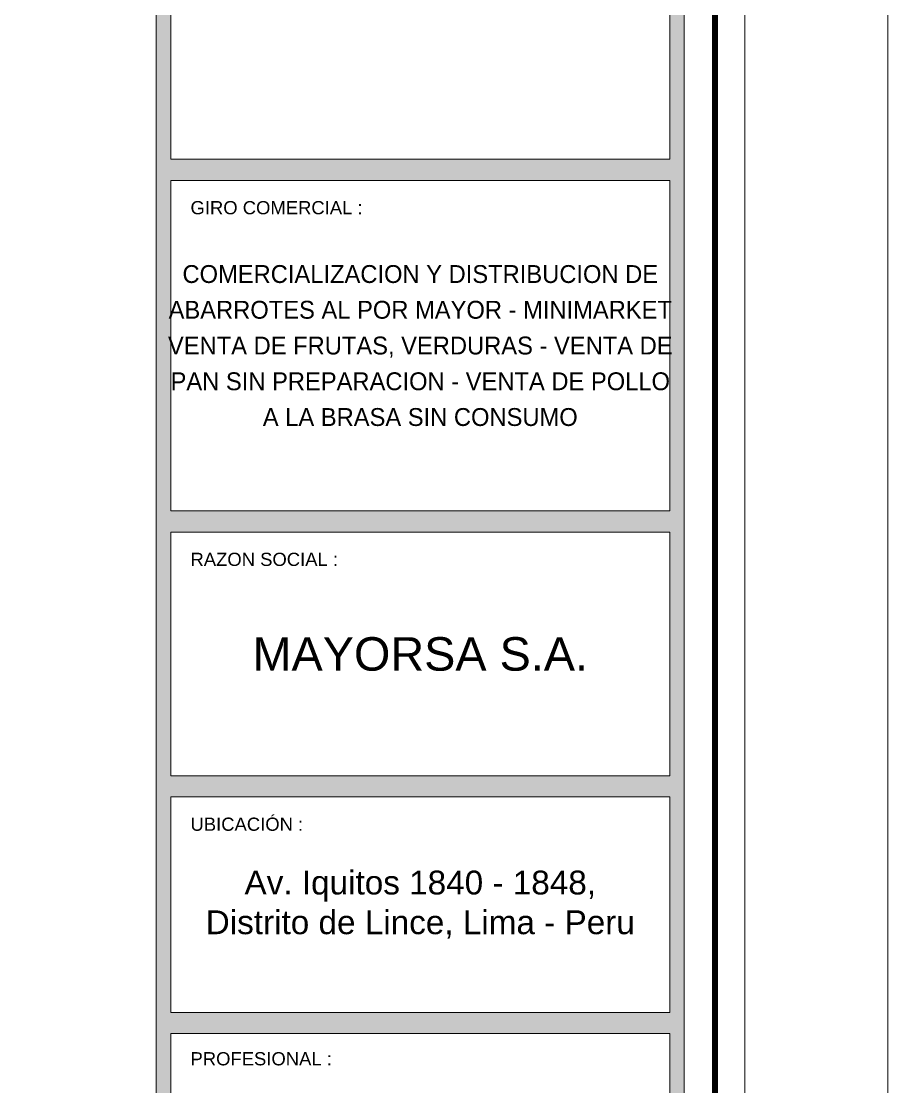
# Model space of a CAD drawing. Header units: millimetres. Extents: x 1675 to 1732.9, y 581.7 to 641.7.
# Drawn here: x 1725.68 to 1732.95, y 615.7 to 624.64 of the extents above; entities that cross this region are included whole.
import ezdxf
from ezdxf.enums import TextEntityAlignment as Align

# ---------------------------------------------------------------- set-up
doc = ezdxf.new("R2010")
doc.units = ezdxf.units.MM
doc.layers.get('0').update_dxf_attribs({"lineweight": 5})
doc.layers.get('Defpoints').update_dxf_attribs({"color": 8, "lineweight": 5})
for name, color, linetype, lineweight in [('0-MEMB251', 251, 'Continuous', 0), ('0-MEMB5', 5, 'Continuous', 18), ('0-MEMBAZUL', 5, 'Continuous', 0), ('0-MEMBGREEN', 3, 'Continuous', 15), ('TEXTOS', 7, 'Continuous', 5)]:
    doc.layers.add(name, color=color, linetype=linetype, lineweight=lineweight)
doc.styles.add('CONS', font='swiss.ttf', dxfattribs={"height": 0.1})
doc.styles.add('ROMANS', font='arial.ttf')
doc.styles.add('SAS', font='sas_____.pfb')

# ---------------------------------------------------------------- blocks, each defined once
blk = doc.blocks.new('MembA1')
at = {"layer": '0-MEMB251'}
h = blk.add_hatch(color=256, dxfattribs=at)
h.paths.add_polyline_path([(76.337, -56.406), (71.337, -56.406), (71.337, 0), (76.337, 0)])
h.paths.add_polyline_path([(76.199, -0.867), (71.475, -0.867), (71.475, -6), (76.199, -6)], flags=16)
h.paths.add_polyline_path([(71.475, -6.2), (76.199, -6.2), (76.199, -11.164), (71.475, -11.164)], flags=16)
h.paths.add_polyline_path([(71.475, -14.494), (71.475, -11.364), (76.199, -11.364), (76.199, -14.494)], flags=16)
h.paths.add_polyline_path([(71.475, -17.002), (71.475, -14.694), (76.199, -14.694), (76.199, -17.002)], flags=16)
h.paths.add_polyline_path([(76.199, -17.202), (76.199, -19.243), (71.475, -19.243), (71.475, -17.202)], flags=16)
h.paths.add_polyline_path([(71.475, -19.443), (76.199, -19.443), (76.199, -21.164), (71.475, -21.164)], flags=16)
h.paths.add_polyline_path([(76.199, -24.861), (76.199, -26.634), (71.475, -26.634), (71.475, -24.861)], flags=16)
h.paths.add_polyline_path([(71.475, -24.661), (71.475, -21.364), (76.199, -21.364), (76.199, -24.661)], flags=16)
h.paths.add_polyline_path([(71.475, -27.891), (76.199, -27.891), (76.199, -28.806), (71.475, -28.806)], flags=16)
h.paths.add_polyline_path([(71.475, -27.691), (71.475, -26.834), (76.199, -26.834), (76.199, -27.691)], flags=16)
h.paths.add_polyline_path([(71.475, -42.208), (71.475, -29.006), (76.199, -29.006), (76.199, -42.208)], flags=16)
h.paths.add_polyline_path([(71.475, -49.206), (71.475, -42.408), (76.199, -42.408), (76.199, -49.206)], flags=16)
h.paths.add_polyline_path([(71.475, -50.206), (76.199, -50.206), (76.199, -55.206), (71.475, -55.206)], flags=16)
at = {"layer": '0-MEMB5'}
for points in [[(76.337, -56.406), (71.337, -56.406), (71.337, 0), (76.337, 0)], [(71.475, -6.2), (76.199, -6.2), (76.199, -11.164), (71.475, -11.164)], [(71.475, -14.494), (71.475, -11.364), (76.199, -11.364), (76.199, -14.494)], [(71.475, -19.443), (76.199, -19.443), (76.199, -21.164), (71.475, -21.164)]]:
    blk.add_lwpolyline(points, close=True, dxfattribs=at)
for points in [[(71.475, -17.002), (71.475, -14.694), (76.199, -14.694), (76.199, -17.002), (71.475, -17.002)], [(76.199, -17.202), (76.199, -19.243), (71.475, -19.243), (71.475, -17.202), (76.199, -17.202)]]:
    blk.add_lwpolyline(points, dxfattribs=at)
at = {"layer": '0-MEMBAZUL', "insert": (73.837, -18.222), "char_height": 0.22562, "attachment_point": 5, "style": 'SAS'}
blk.add_mtext('\\A1;{\\fArial|b0|i0|c0|p34;Av. Iquitos 1840 - 1848,\\PDistrito de Lince, Lima - Peru}', dxfattribs=at)
at = {"layer": '0-MEMBAZUL', "style": 'SAS'}
for tag, height, p in [('PROP-1', 0.4, (73.795, -15.521)), ('PROP-2', 0.4, (73.764, -16.153)), ('PLANO-1', 0.4, (73.848, -22.027)), ('PLANO-2', 0.4, (73.806, -22.574)), ('PLANO-3', 0.4, (73.795, -23.142)), ('DIBUJANTE', 0.25, (73.733, -27.38)), ('ESC-DIBUJO', 0.25, (73.817, -28.295)), ('X/X/XX', 0.25, (73.828, -47.978)), ('ARCHIVO-CAD', 0.25, (73.608, -48.846)), ('TOTAL-LAM', 0.25, (74.237, -54.774))]:
    blk.add_attdef(tag, text='', height=height, dxfattribs=at).set_placement(p, align=Align.MIDDLE)
blk.add_attdef('X/X/XX', (73.301, -46.957), '', height=0.25, dxfattribs=at)
at = {"layer": '0-MEMBGREEN', "style": 'ROMANS'}
for s, p in [('GIRO COMERCIAL :', (71.661, -11.685)), ('RAZON SOCIAL :', (71.661, -15.015)), ('UBICACIÓN :', (71.661, -17.523)), ('PROFESIONAL :', (71.661, -19.744))]:
    blk.add_text(s, height=0.125, dxfattribs=at).set_placement(p)
at = {"layer": '0-MEMBGREEN', "style": 'SAS', "width": 0.75}
blk.add_attdef('A-01', text='', height=2.1, dxfattribs=at).set_placement((74.067, -52.583), align=Align.MIDDLE)
at = {"layer": 'TEXTOS', "insert": (73.837, -12.929), "char_height": 0.16922, "attachment_point": 5, "line_spacing_factor": 1.2, "style": 'CONS'}
blk.add_mtext('{\\W0.95;COMERCIALIZACION Y DISTRIBUCION DE\\PABARROTES AL POR MAYOR - MINIMARKET\\PVENTA DE FRUTAS, VERDURAS - VENTA DE\\PPAN SIN PREPARACION - VENTA DE POLLO\\PA LA BRASA SIN CONSUMO}', dxfattribs=at)

msp = doc.modelspace()

# ---------------------------------------------------------------- linework, layer by layer
msp.add_lwpolyline([(1731.7479, 640.4765), (1676.2479, 640.4765), (1676.2479, 582.8765), (1731.7479, 582.8765)], close=True)
at = {"layer": '0-MEMB5', "ltscale": 0.03, "const_width": 0.0503}
msp.add_lwpolyline([(1731.4979, 640.2265), (1676.4979, 640.2265), (1676.4979, 583.1265), (1731.4979, 583.1265)], close=True, dxfattribs=at)
at = {"layer": 'Defpoints'}
msp.add_lwpolyline([(1732.9479, 641.6765), (1675.0479, 641.6765), (1675.0479, 581.6765), (1732.9479, 581.6765)], close=True, dxfattribs=at)

# ---------------------------------------------------------------- block references
ref = msp.add_blockref('MembA1', (1663.5732, 633.3765), dxfattribs=dict(xscale=0.8864298887201585, yscale=0.8864298891276121, zscale=0.8864298887475126))
ref.add_attrib('PROP-1', 'MAYORSA S.A.', dxfattribs={"layer": '0-MEMBAZUL', "color": 0, "height": 0.281215, "style": 'SAS'}).set_placement((1729.0245, 619.3283), align=Align.MIDDLE)

doc.saveas('drawing.dxf')
